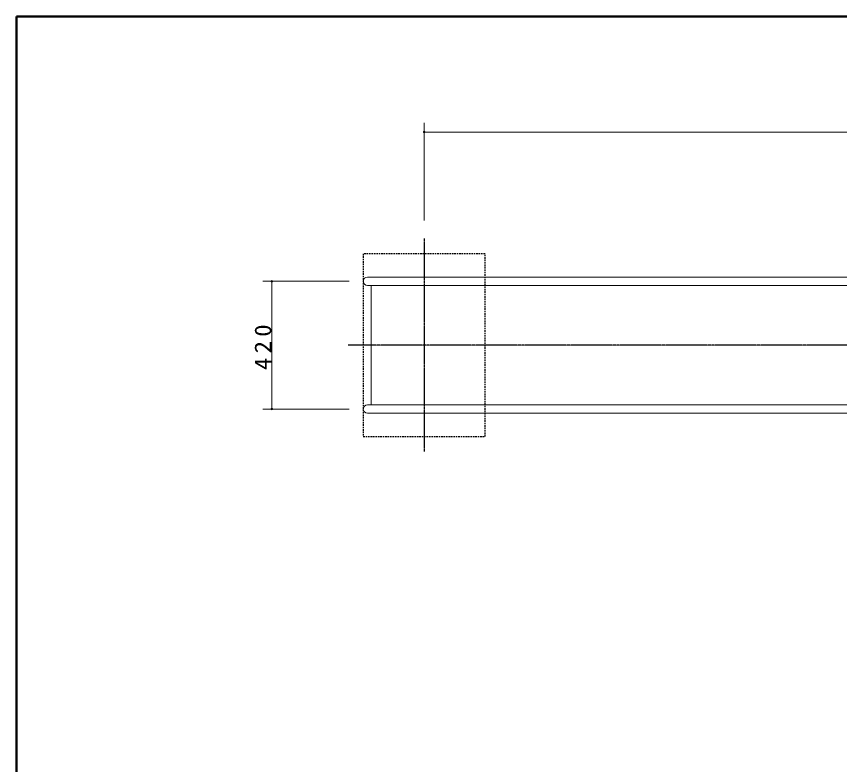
# Model space of a CAD drawing. Units: millimetres at full size; details may follow other scales. Extents: x -11723 to 28, y -1854 to 8010.
# Drawn here: x -11550 to -8847, y 5552 to 8010 of the extents above; entities that cross this region are included whole.
import ezdxf

# ---------------------------------------------------------------- set-up
doc = ezdxf.new("R2010")
doc.units = ezdxf.units.MM
doc.linetypes.add('USER2', pattern=[6, 3, -1, 1, -1])
doc.linetypes.add('USER4', pattern=[8, 5, -3])
for name, color, linetype, lineweight in [('A3図枠', 7, 'Continuous', 25), ('線', 2, 'Continuous', 25), ('補助', 2, 'Continuous', 13)]:
    doc.layers.add(name, color=color, linetype=linetype, lineweight=lineweight)
doc.styles.add('ＭＳ ゴシック', font='')
doc.styles.get('ＭＳ ゴシック').set_extended_font_data('MS Gothic')

# ---------------------------------------------------------------- blocks, each defined once
blk = doc.blocks.new('dimension_origin')
at = {"color": 0, "linetype": 'Continuous', "lineweight": -2}
blk.add_circle((0, 0), 1.25, dxfattribs=at)

msp = doc.modelspace()

# ---------------------------------------------------------------- linework, layer by layer
at = {"layer": 'A3図枠', "lineweight": 50}
for p, q in [((-11550, 8010), (-11550, 0)), ((0, 8010), (-11550, 8010))]:
    msp.add_line(p, q, dxfattribs=at)
at = {"layer": '線', "color": 20, "linetype": 'USER2'}
for p, q in [((-10211.089, 7280), (-10211.089, 6580)), ((-5537.943, 6930), (-10461.246, 6930))]:
    msp.add_line(p, q, dxfattribs=at)
at = {"layer": '線', "color": 7, "lineweight": 13}
for p, q in [((-10397.489, 7153.6), (-7594.969, 7153.6)), ((-10397.489, 7126.4), (-7594.969, 7126.4)), ((-10385.389, 6733.6), (-10385.389, 7126.4)), ((-10397.489, 6733.6), (-7594.969, 6733.6)), ((-10397.489, 6706.4), (-7594.969, 6706.4))]:
    msp.add_line(p, q, dxfattribs=at)
at = {"layer": '線', "color": 4, "linetype": 'USER4'}
msp.add_lwpolyline([(-10411.089, 6630), (-10011.089, 6630), (-10011.089, 7230), (-10411.089, 7230)], close=True, dxfattribs=at)
at = {"layer": '線', "color": 7, "lineweight": 13}
for centre in [(-10397.489, 7140), (-10397.489, 6720)]:
    msp.add_arc(centre, 13.6, 90, 270, dxfattribs=at)
at = {"layer": '補助'}
for p, q in [((-10211.089, 7340), (-10211.089, 7660)), ((-10211.089, 7630), (-7143.169, 7630)), ((-10457.489, 7140), (-10741.246, 7140)), ((-10711.246, 6720), (-10711.246, 7140)), ((-10457.489, 6720), (-10741.246, 6720))]:
    msp.add_line(p, q, dxfattribs=at)

# ---------------------------------------------------------------- block references
at = {"layer": '補助', "xscale": 2, "yscale": 2}
msp.add_blockref('dimension_origin', (-10211.089, 7630), dxfattribs=at)
for p, rotation in [((-10711.246, 7140), 270), ((-10711.246, 6720), 90)]:
    msp.add_blockref('dimension_origin', p, dxfattribs=dict(at, rotation=rotation))

# ---------------------------------------------------------------- texts
at = {"layer": '補助', "insert": (-10712.246, 6930), "char_height": 54.99, "attachment_point": 8, "rotation": 90, "style": 'ＭＳ ゴシック'}
msp.add_mtext('\\T1.33;\\W1.1;420', dxfattribs=at)

doc.saveas('drawing.dxf')
